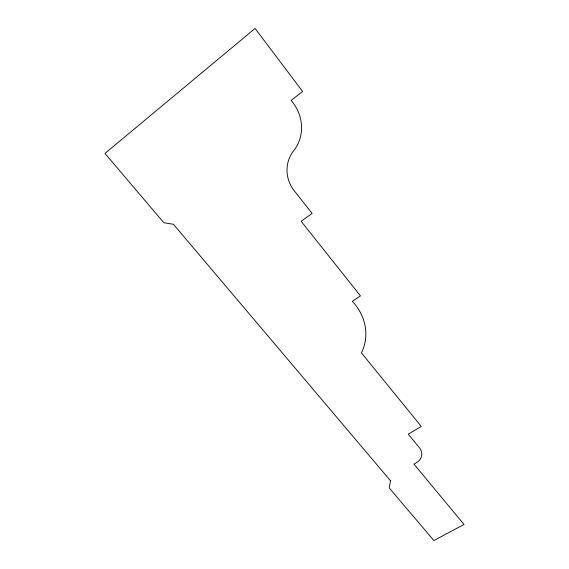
<?xml version="1.0" encoding="UTF-8"?>
<svg xmlns="http://www.w3.org/2000/svg" width="569" height="569" viewBox="0 0 569 569"><rect width="100%" height="100%" fill="white"/><g stroke="black" fill="none" stroke-linecap="round" stroke-linejoin="round"><path stroke-width="0.85" d="M390.526 480.769L389.217 487.939L433.919 540.55L464.048 524.462L413.955 464.105L416.515 462.633A12.674 10.711 6.7 0 0 419.438 447.753L408.265 434.154L421.295 426.48L361.429 352.851A52.341 46.864 18.4 0 0 352.353 301.307L360.447 295.908L301.179 221.298L312.097 213.425L294.031 190.487A33.351 31.921 38.6 0 1 293.704 150.728A39.602 37.049 52.6 0 0 291.108 100.464L302.608 91.453L255.068 28.45L104.952 153.431L163.844 222.728L173.417 224.278L390.526 480.769"/></g></svg>
